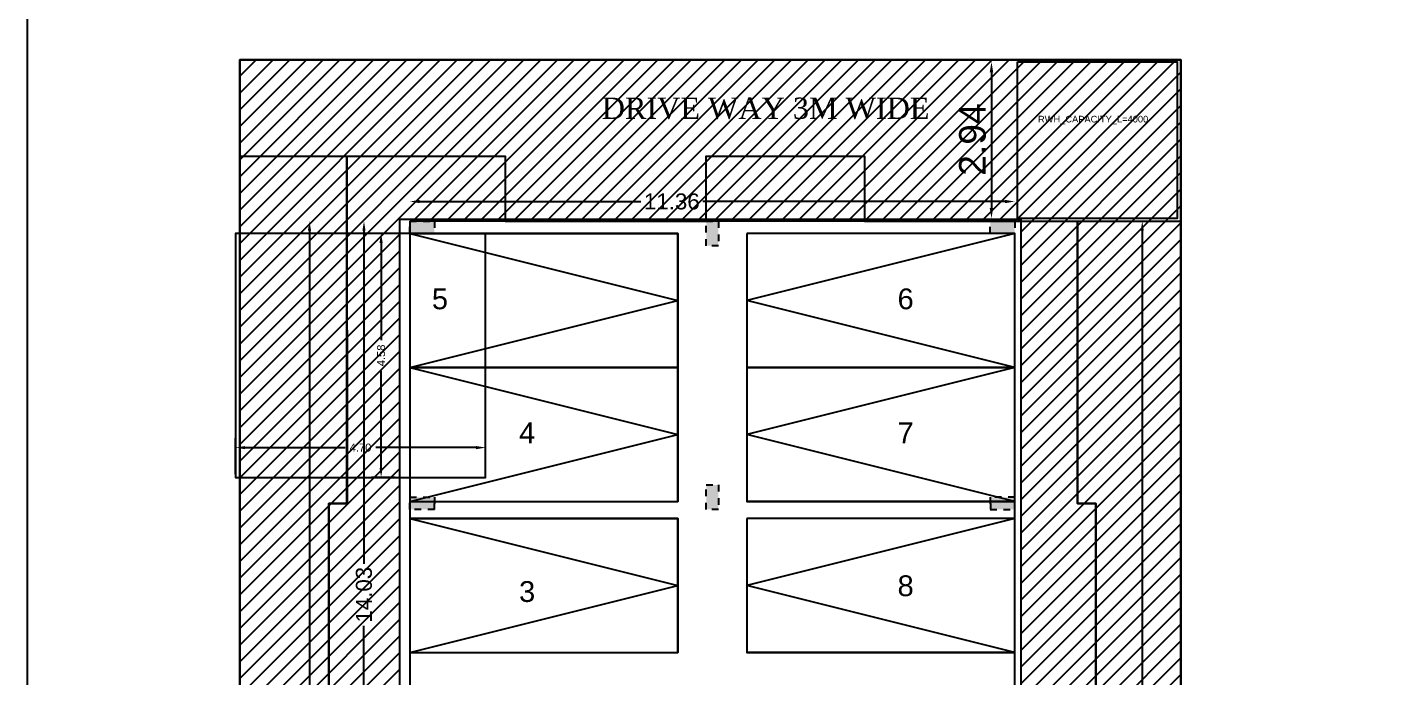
# Model space of a CAD drawing. Header units: metres. Extents: x 8742 to 14639, y -4028 to 1902.
# Drawn here: x 8742.46 to 8767.86, y 1864.69 to 1876.9 of the extents above; entities that cross this region are included whole.
import ezdxf

# ---------------------------------------------------------------- set-up
doc = ezdxf.new("R2010")
doc.units = ezdxf.units.M
doc.linetypes.add('Dash', pattern=[0.25, 0.125, -0.125])
for name, color, linetype in [('ANGULAR_PARKING_SLOT_1', 6, 'Continuous'), ('AS_AT_SITE', 6, 'Continuous'), ('BLK_1_COVERED_AREA', 140, 'Continuous'), ('BLK_1_LVL_0_BLDG_FOOT_PRINT', 1, 'Continuous'), ('BLK_1_LVL_0_REAR_SETBACK', 11, 'Continuous'), ('BLK_1_LVL_0_SIDE_SETBACK1', 171, 'Continuous'), ('BLK_1_LVL_0_SIDE_SETBACK2', 102, 'Continuous'), ('DRIVE_WAY', 254, 'Continuous'), ('FMB_OR_PLR', 70, 'Continuous'), ('PER_AISLE_WIDTH', 8, 'Continuous'), ('PLOT_BOUNDARY', 70, 'Continuous'), ('RWH', 130, 'Continuous'), ('SUPER_IMPOSED', 5, 'Continuous')]:
    doc.layers.add(name, color=color, linetype=linetype)
doc.styles.add('Arial_1', font='arial.ttf', dxfattribs={"height": 15.367702})
doc.styles.add('Arial_B_1', font='times.ttf', dxfattribs={"height": 0.5})
doc.styles.get("Standard").update_dxf_attribs({"font": 'arial.ttf'})
doc.dimstyles.new('ISO-25', dxfattribs={"dimtxt": 0.23, "dimasz": 0.15, "dimexe": 1.25, "dimexo": 0.625, "dimgap": 0.1, "dimtad": 1, "dimdsep": 46, "dimtxsty": 'Standard', "dimcen": 0, "dimse1": 1, "dimse2": 1, "dimadec": 0, "dimazin": 0, "dimtfac": 1, "dimtmove": 0, "dimatfit": 3, "dimfxl": 0, "dimarcsym": 0})
doc.dimstyles.get("Standard").update_dxf_attribs({"dimtxt": 0.15, "dimasz": 0.18, "dimexe": 0.18, "dimexo": 0.0625, "dimgap": 0.09, "dimtad": 0, "dimzin": 0, "dimdsep": 46, "dimtxsty": 'Standard', "dimcen": 0.09, "dimadec": 0, "dimazin": 0, "dimtfac": 1, "dimtofl": 0, "dimtmove": 0, "dimatfit": 3, "dimfxl": 0, "dimtolj": 1, "dimtzin": 0, "dimarcsym": 0})
doc.dimstyles.new('STANDARD$0', dxfattribs={"dimscale": 0, "dimtxt": 9, "dimasz": 2, "dimexe": 2, "dimexo": 1, "dimgap": 0.5, "dimtad": 1, "dimdec": 1, "dimzin": 0, "dimdsep": 46, "dimlunit": 4, "dimtxsty": 'Standard', "dimblk1": 'ARCHTICK', "dimblk2": 'ARCHTICK', "dimsah": 1, "dimcen": 0, "dimdle": 1.5, "dimclrd": 1, "dimclre": 1, "dimclrt": 4, "dimadec": 0, "dimazin": 0, "dimtfac": 0.3, "dimtdec": 1, "dimtix": 1, "dimtmove": 0, "dimatfit": 3, "dimldrblk": 'ARCHTICK', "dimfxl": 0, "dimfrac": 2, "dimtolj": 1, "dimtzin": 0, "dimarcsym": 0})

# ---------------------------------------------------------------- blocks, each defined once
blk = doc.blocks.new('*D279')
at = {"layer": 'Defpoints', "color": 0, "lineweight": -2, "ltscale": 0.04}
for p, q in [((8748.786, 1873.07), (8748.786, 1866.816)), ((8748.786, 1859.397), (8748.786, 1865.652))]:
    blk.add_line(p, q, dxfattribs=at)
at = {"layer": 'Defpoints', "color": 0, "ltscale": 0.04}
for p in [(8748.786, 1873.25), (8749.392, 1873.25), (8749.392, 1859.217)]:
    blk.add_point(p, dxfattribs=at)
for points in [[(8748.756, 1873.07), (8748.816, 1873.07), (8748.786, 1873.25)], [(8748.756, 1859.397), (8748.816, 1859.397), (8748.786, 1859.217)]]:
    blk.add_solid(points, dxfattribs=at)
at = {"layer": 'Defpoints', "color": 0, "ltscale": 0.04, "insert": (8748.786, 1866.234), "char_height": 0.3, "attachment_point": 5, "rotation": 90}
blk.add_mtext('\\A1;14.03', dxfattribs=at)
blk = doc.blocks.new('*D281')
at = {"layer": 'Defpoints', "color": 0, "lineweight": -2, "ltscale": 0.04}
for p, q in [((8763.409, 1873.07), (8763.409, 1858.564)), ((8763.409, 1842.923), (8763.409, 1857.429))]:
    blk.add_line(p, q, dxfattribs=at)
at = {"layer": 'Defpoints', "color": 0, "ltscale": 0.04}
for p in [(8762.195, 1873.25), (8763.409, 1873.25), (8761.013, 1842.743)]:
    blk.add_point(p, dxfattribs=at)
for points in [[(8763.379, 1873.07), (8763.439, 1873.07), (8763.409, 1873.25)], [(8763.379, 1842.923), (8763.439, 1842.923), (8763.409, 1842.743)]]:
    blk.add_solid(points, dxfattribs=at)
at = {"layer": 'Defpoints', "color": 0, "ltscale": 0.04, "insert": (8763.409, 1857.996), "char_height": 0.3, "attachment_point": 5, "rotation": 90}
blk.add_mtext('\\A1;30.51', dxfattribs=at)
blk = doc.blocks.new('*D282')
at = {"layer": 'Defpoints', "color": 0, "lineweight": -2, "ltscale": 0.04}
for p, q in [((8749.83, 1873.62), (8753.988, 1873.62)), ((8760.833, 1873.62), (8755.152, 1873.62))]:
    blk.add_line(p, q, dxfattribs=at)
at = {"layer": 'Defpoints', "color": 0, "ltscale": 0.04}
for p in [(8749.65, 1873.62), (8749.65, 1873.251), (8761.013, 1873.25)]:
    blk.add_point(p, dxfattribs=at)
for points in [[(8749.83, 1873.65), (8749.83, 1873.59), (8749.65, 1873.62)], [(8760.833, 1873.65), (8760.833, 1873.59), (8761.013, 1873.62)]]:
    blk.add_solid(points, dxfattribs=at)
at = {"layer": 'Defpoints', "color": 0, "ltscale": 0.04, "insert": (8754.57, 1873.62), "char_height": 0.3, "attachment_point": 5}
blk.add_mtext('\\A1;11.36', dxfattribs=at)
blk = doc.blocks.new('*D304')
at = {"layer": 'Defpoints', "color": 0, "lineweight": -2, "ltscale": 0.04}
for p, q in [((8747.762, 1873.071), (8747.762, 1858.565)), ((8747.762, 1842.924), (8747.762, 1857.43))]:
    blk.add_line(p, q, dxfattribs=at)
at = {"layer": 'Defpoints', "color": 0, "ltscale": 0.04}
for p in [(8749.65, 1873.251), (8747.762, 1842.744), (8749.65, 1842.744)]:
    blk.add_point(p, dxfattribs=at)
for points in [[(8747.732, 1873.071), (8747.792, 1873.071), (8747.762, 1873.251)], [(8747.732, 1842.924), (8747.792, 1842.924), (8747.762, 1842.744)]]:
    blk.add_solid(points, dxfattribs=at)
at = {"layer": 'Defpoints', "color": 0, "ltscale": 0.04, "insert": (8747.762, 1857.997), "char_height": 0.3, "attachment_point": 5, "rotation": 90}
blk.add_mtext('\\A1;30.51', dxfattribs=at)
blk = doc.blocks.new('*D337')
at = {"layer": 'Defpoints', "color": 0}
for p in [(8749.433, 1873.021), (8749.108, 1868.437), (8749.433, 1868.437)]:
    blk.add_point(p, dxfattribs=at)
at = {"layer": 'PER_AISLE_WIDTH', "color": 0, "lineweight": -2}
for p, q in [((8749.371, 1873.021), (8748.928, 1873.021)), ((8749.108, 1872.841), (8749.108, 1871.017)), ((8749.108, 1868.617), (8749.108, 1870.441)), ((8749.371, 1868.437), (8748.928, 1868.437))]:
    blk.add_line(p, q, dxfattribs=at)
at = {"layer": 'PER_AISLE_WIDTH', "color": 0}
for points in [[(8749.078, 1872.841), (8749.138, 1872.841), (8749.108, 1873.021)], [(8749.078, 1868.617), (8749.138, 1868.617), (8749.108, 1868.437)]]:
    blk.add_solid(points, dxfattribs=at)
at = {"layer": 'PER_AISLE_WIDTH', "color": 0, "insert": (8749.108, 1870.729), "char_height": 0.15, "attachment_point": 5, "rotation": 90}
blk.add_mtext('\\A1;4.58', dxfattribs=at)
blk = doc.blocks.new('*D338')
at = {"layer": 'Defpoints', "color": 0}
for p in [(8751.071, 1868.997), (8746.371, 1868.437), (8751.071, 1868.437)]:
    blk.add_point(p, dxfattribs=at)
at = {"layer": 'PER_AISLE_WIDTH', "color": 0, "lineweight": -2}
for p, q in [((8746.371, 1868.5), (8746.371, 1869.177)), ((8751.071, 1868.5), (8751.071, 1869.177)), ((8746.551, 1868.997), (8748.433, 1868.997)), ((8750.891, 1868.997), (8749.008, 1868.997))]:
    blk.add_line(p, q, dxfattribs=at)
at = {"layer": 'PER_AISLE_WIDTH', "color": 0}
for points in [[(8746.551, 1869.027), (8746.551, 1868.967), (8746.371, 1868.997)], [(8750.891, 1869.027), (8750.891, 1868.967), (8751.071, 1868.997)]]:
    blk.add_solid(points, dxfattribs=at)
at = {"layer": 'PER_AISLE_WIDTH', "color": 0, "insert": (8748.721, 1868.997), "char_height": 0.15, "attachment_point": 5}
blk.add_mtext('\\A1;4.70', dxfattribs=at)
blk = doc.blocks.new('*D334')
at = {"layer": 'Defpoints', "color": 0}
for p in [(8761.064, 1876.244), (8760.576, 1873.3), (8761.132, 1873.3)]:
    blk.add_point(p, dxfattribs=at)
at = {"layer": 'RWH', "color": 0, "lineweight": -2}
blk.add_line((8760.576, 1876.044), (8760.576, 1873.5), dxfattribs=at)
at = {"layer": 'RWH', "color": 0}
for points in [[(8760.543, 1876.044), (8760.61, 1876.044), (8760.576, 1876.244)], [(8760.543, 1873.5), (8760.61, 1873.5), (8760.576, 1873.3)]]:
    blk.add_solid(points, dxfattribs=at)
at = {"layer": 'RWH', "color": 0, "insert": (8760.221, 1874.784), "char_height": 0.5, "attachment_point": 5, "rotation": 90}
blk.add_mtext('2.94', dxfattribs=at)

msp = doc.modelspace()

# ---------------------------------------------------------------- hatches: boundary and pattern name
h = msp.add_hatch()
h.set_pattern_fill('ANSI31', color=32, scale=0.07)
h.paths.add_polyline_path([(8746.452, 1839.693), (8746.452, 1876.283), (8764.132, 1876.283), (8764.132, 1839.693), (8761.132, 1839.693), (8761.132, 1873.283), (8749.452, 1873.283), (8749.45, 1839.693)])
at = {"linetype": 'Dash'}
h = msp.add_hatch(color=1, dxfattribs=at)
h.dxf.hatch_style = 1
h.paths.add_polyline_path([(8750.11, 1873.021), (8750.11, 1873.251), (8749.65, 1873.251), (8749.65, 1873.021)])
h = msp.add_hatch(color=1, dxfattribs=at)
h.dxf.hatch_style = 1
h.paths.add_polyline_path([(8755.447, 1873.25), (8755.217, 1873.25), (8755.217, 1872.79), (8755.447, 1872.79)])
h = msp.add_hatch(color=1, dxfattribs=at)
h.dxf.hatch_style = 1
h.paths.add_polyline_path([(8761.013, 1873.021), (8761.013, 1873.251), (8760.553, 1873.251), (8760.553, 1873.021)])
h = msp.add_hatch(color=1, dxfattribs=at)
h.dxf.hatch_style = 1
h.paths.add_polyline_path([(8750.11, 1867.835), (8750.11, 1868.065), (8749.65, 1868.065), (8749.65, 1867.835)])
h = msp.add_hatch(color=1, dxfattribs=at)
h.dxf.hatch_style = 1
h.paths.add_polyline_path([(8755.447, 1868.295), (8755.217, 1868.295), (8755.217, 1867.835), (8755.447, 1867.835)])
h = msp.add_hatch(color=1, dxfattribs=at)
h.dxf.hatch_style = 1
h.paths.add_polyline_path([(8761.014, 1867.835), (8761.014, 1868.065), (8760.554, 1868.065), (8760.554, 1867.835)])

# ---------------------------------------------------------------- linework, layer by layer
for p, q in [((8749.65, 1873.25), (8749.65, 1867.95)), ((8761.033, 1873.25), (8749.65, 1873.25)), ((8749.65, 1873.25), (8749.65, 1842.756)), ((8755.217, 1873.25), (8750.107, 1873.25)), ((8761.013, 1873.25), (8755.217, 1873.25)), ((8761.013, 1873.25), (8762.195, 1873.25)), ((8749.65, 1873.021), (8754.683, 1873.021)), ((8749.65, 1873.021), (8754.683, 1871.763)), ((8754.683, 1873.021), (8754.683, 1870.505)), ((8761.013, 1873.021), (8755.98, 1873.021)), ((8755.98, 1873.021), (8755.98, 1870.505)), ((8761.013, 1873.021), (8755.98, 1871.763)), ((8761.013, 1867.95), (8761.013, 1873.021)), ((8749.65, 1870.505), (8754.683, 1871.763)), ((8761.013, 1870.505), (8755.98, 1871.763)), ((8749.65, 1870.505), (8754.683, 1870.505)), ((8749.65, 1870.505), (8754.683, 1869.246)), ((8754.683, 1870.505), (8754.683, 1867.988)), ((8761.013, 1870.505), (8755.98, 1870.505)), ((8755.98, 1870.505), (8755.98, 1867.988)), ((8761.013, 1870.505), (8755.98, 1869.246)), ((8749.65, 1867.988), (8754.683, 1869.246)), ((8761.013, 1867.988), (8755.98, 1869.246)), ((8749.65, 1867.988), (8749.65, 1864.48)), ((8749.65, 1867.988), (8754.683, 1867.988)), ((8750.107, 1867.95), (8750.107, 1867.835)), ((8761.013, 1867.988), (8755.98, 1867.988)), ((8760.556, 1867.949), (8760.556, 1867.835)), ((8761.013, 1864.48), (8761.013, 1867.988)), ((8749.65, 1867.664), (8754.683, 1867.664)), ((8749.65, 1867.664), (8754.683, 1866.405)), ((8754.683, 1867.664), (8754.683, 1865.147)), ((8761.013, 1867.664), (8755.98, 1867.664)), ((8755.98, 1867.664), (8755.98, 1865.147)), ((8761.013, 1867.664), (8755.98, 1866.405)), ((8749.65, 1865.147), (8754.683, 1866.405)), ((8761.013, 1865.147), (8755.98, 1866.405)), ((8749.65, 1865.147), (8754.683, 1865.147)), ((8761.013, 1865.147), (8755.98, 1865.147))]:
    msp.add_line(p, q)
for points in [[(8834.284, 1902.05), (8742.455, 1902.054), (8742.455, 1829.923), (8834.287, 1829.927)], [(8746.452, 1839.693), (8746.452, 1876.283), (8764.132, 1876.283), (8764.132, 1839.693), (8761.132, 1839.693), (8761.132, 1873.283), (8749.452, 1873.283), (8749.45, 1839.693)], [(8761.064, 1876.244), (8764.064, 1876.244), (8764.064, 1873.3), (8761.064, 1873.3), (8761.064, 1876.244)], [(8749.65, 1873.021), (8749.65, 1870.505), (8754.683, 1870.505), (8754.683, 1873.021)], [(8755.98, 1873.021), (8755.98, 1870.505), (8761.013, 1870.505), (8761.013, 1873.021)], [(8749.65, 1870.505), (8749.65, 1867.988), (8754.683, 1867.988), (8754.683, 1870.505)], [(8755.98, 1870.505), (8755.98, 1867.988), (8761.013, 1867.988), (8761.013, 1870.505)], [(8749.65, 1867.664), (8749.65, 1865.147), (8754.683, 1865.147), (8754.683, 1867.664)], [(8755.98, 1867.664), (8755.98, 1865.147), (8761.013, 1865.147), (8761.013, 1867.664)]]:
    msp.add_lwpolyline(points, close=True)
at = {"color": 116}
msp.add_lwpolyline([(8746.452, 1839.693), (8764.132, 1839.693), (8764.132, 1876.283), (8746.452, 1876.283)], close=True, dxfattribs=at)
at = {"layer": 'ANGULAR_PARKING_SLOT_1'}
for points in [[(8749.65, 1873.021), (8749.65, 1870.504), (8754.683, 1870.504), (8754.683, 1873.021)], [(8755.98, 1873.021), (8755.98, 1870.504), (8761.013, 1870.504), (8761.013, 1873.021)], [(8749.65, 1870.504), (8749.65, 1867.987), (8754.683, 1867.987), (8754.683, 1870.504)], [(8755.98, 1870.504), (8755.98, 1867.987), (8761.013, 1867.987), (8761.013, 1870.504)], [(8749.65, 1867.663), (8749.65, 1865.146), (8754.683, 1865.146), (8754.683, 1867.663)], [(8755.98, 1867.663), (8755.98, 1865.146), (8761.013, 1865.146), (8761.013, 1867.663)]]:
    msp.add_lwpolyline(points, close=True, dxfattribs=at)
at = {"layer": 'AS_AT_SITE'}
msp.add_lwpolyline([(8746.452, 1839.693), (8764.132, 1839.693), (8764.132, 1876.283), (8746.452, 1876.283)], close=True, dxfattribs=at)
at = {"layer": 'BLK_1_COVERED_AREA'}
msp.add_lwpolyline([(8748.124, 1864.479), (8748.124, 1867.949), (8748.468, 1867.949), (8748.467, 1874.47), (8751.442, 1874.47), (8751.442, 1873.25), (8755.217, 1873.25), (8755.217, 1874.47), (8758.191, 1874.47), (8758.191, 1873.25), (8762.195, 1873.25), (8762.195, 1867.949), (8762.539, 1867.949), (8762.539, 1864.479)], dxfattribs=at)
at = {"layer": 'BLK_1_LVL_0_BLDG_FOOT_PRINT', "color": 1}
msp.add_lwpolyline([(8748.124, 1864.479), (8748.124, 1867.949), (8748.467, 1867.949), (8748.467, 1874.47), (8751.442, 1874.47), (8751.442, 1873.25), (8755.217, 1873.25), (8755.217, 1874.47), (8758.191, 1874.47), (8758.191, 1873.25), (8762.195, 1873.25), (8762.195, 1867.949), (8762.539, 1867.949), (8762.539, 1864.479)], dxfattribs=at)
at = {"layer": 'BLK_1_LVL_0_REAR_SETBACK'}
msp.add_lwpolyline([(8746.452, 1874.47), (8748.467, 1874.47), (8751.442, 1874.47), (8751.442, 1873.25), (8755.217, 1873.25), (8755.217, 1874.47), (8758.191, 1874.47), (8758.191, 1873.25), (8762.195, 1873.25), (8764.132, 1873.25), (8764.132, 1876.283), (8746.452, 1876.283)], close=True, dxfattribs=at)
at = {"layer": 'BLK_1_LVL_0_SIDE_SETBACK1'}
msp.add_lwpolyline([(8746.452, 1874.47), (8748.467, 1874.47), (8748.468, 1867.949), (8748.124, 1867.949), (8748.124, 1864.479), (8748.467, 1864.479), (8748.467, 1859.217), (8749.65, 1859.217), (8749.65, 1856.776), (8748.467, 1856.776), (8748.467, 1851.514), (8748.124, 1851.514), (8748.124, 1848.044), (8748.467, 1848.044), (8748.467, 1842.743), (8746.452, 1842.743)], close=True, dxfattribs=at)
at = {"layer": 'BLK_1_LVL_0_SIDE_SETBACK2'}
msp.add_lwpolyline([(8764.132, 1841.523), (8762.195, 1841.523), (8762.195, 1848.044), (8762.539, 1848.044), (8762.539, 1851.514), (8762.195, 1851.514), (8762.195, 1856.776), (8761.014, 1856.776), (8761.017, 1859.217), (8762.195, 1859.217), (8762.195, 1864.479), (8762.539, 1864.479), (8762.539, 1867.949), (8762.195, 1867.949), (8762.195, 1873.25), (8764.132, 1873.25)], close=True, dxfattribs=at)
at = {"layer": 'Defpoints', "color": 5, "linetype": 'Dash'}
for points in [[(8750.11, 1873.251), (8750.11, 1873.021), (8749.65, 1873.021), (8749.65, 1873.251), (8750.11, 1873.251)], [(8755.217, 1873.25), (8755.447, 1873.25), (8755.447, 1872.79), (8755.217, 1872.79), (8755.217, 1873.25)], [(8761.013, 1873.251), (8761.013, 1873.021), (8760.553, 1873.021), (8760.553, 1873.251), (8761.013, 1873.251)], [(8750.11, 1868.065), (8750.11, 1867.835), (8749.65, 1867.835), (8749.65, 1868.065), (8750.11, 1868.065)], [(8755.217, 1868.295), (8755.447, 1868.295), (8755.447, 1867.835), (8755.217, 1867.835), (8755.217, 1868.295)], [(8760.554, 1868.065), (8760.554, 1867.835), (8761.014, 1867.835), (8761.014, 1868.065), (8760.554, 1868.065)]]:
    msp.add_lwpolyline(points, dxfattribs=at)
at = {"layer": 'DRIVE_WAY'}
msp.add_lwpolyline([(8746.452, 1839.693), (8746.452, 1876.283), (8764.132, 1876.283), (8764.132, 1839.693), (8761.132, 1839.693), (8761.132, 1873.283), (8749.452, 1873.283), (8749.45, 1839.693)], close=True, dxfattribs=at)
at = {"layer": 'FMB_OR_PLR', "color": 70}
msp.add_lwpolyline([(8746.452, 1839.693), (8764.132, 1839.693), (8764.132, 1876.283), (8746.452, 1876.283)], close=True, dxfattribs=at)
at = {"layer": 'PER_AISLE_WIDTH'}
msp.add_lwpolyline([(8751.071, 1873.021), (8746.371, 1873.021), (8746.371, 1868.437), (8751.071, 1868.437)], close=True, dxfattribs=at)
at = {"layer": 'PLOT_BOUNDARY', "color": 70}
msp.add_lwpolyline([(8746.452, 1839.693), (8764.132, 1839.693), (8764.132, 1876.283), (8746.452, 1876.283)], close=True, dxfattribs=at)
at = {"layer": 'RWH'}
msp.add_lwpolyline([(8761.064, 1876.244), (8764.064, 1876.244), (8764.064, 1873.3), (8761.064, 1873.3), (8761.064, 1876.244)], close=True, dxfattribs=at)
at = {"layer": 'SUPER_IMPOSED', "color": 5}
msp.add_lwpolyline([(8746.452, 1839.693), (8764.132, 1839.693), (8764.132, 1876.283), (8746.452, 1876.283)], close=True, dxfattribs=at)

# ---------------------------------------------------------------- texts
at = {"line_spacing_factor": 0.938532}
for s, insert, char_height, width, attachment_point, style in [('DRIVE WAY 3M WIDE', (8753.254, 1875.572), 0.4, 8.56617, 1, 'Arial_B_1'), (' 5', (8749.91, 1871.987), 0.3907, 0.5434, 1, 'Arial_1'), (' 6', (8759.115, 1871.987), 0.3907, 0.5434, 3, 'Arial_1'), (' 4', (8751.548, 1869.47), 0.3907, 0.5434, 1, 'Arial_1'), (' 7', (8759.115, 1869.47), 0.3907, 0.5434, 3, 'Arial_1'), (' 8', (8759.115, 1866.597), 0.3907, 0.5434, 3, 'Arial_1'), (' 3', (8751.548, 1866.489), 0.3907, 0.5434, 1, 'Arial_1')]:
    msp.add_mtext(s, dxfattribs=dict(at, insert=insert, char_height=char_height, width=width, attachment_point=attachment_point, style=style))
at = {"layer": 'RWH', "insert": (8761.45, 1875.23), "char_height": 0.125, "attachment_point": 1}
msp.add_mtext_dynamic_manual_height_columns('RWH_CAPACITY_L=4000', width=5.87638, gutter_width=12.5, heights=[0], dxfattribs=at)

# ---------------------------------------------------------------- dimensions: what is measured, and where the dimension line sits
at = {"layer": 'Defpoints', "ltscale": 0.04}
dim = msp.add_linear_dim(base=(8749.65, 1873.62), p1=(8761.013, 1873.25), p2=(8749.65, 1873.251), dimstyle='STANDARD$0', override={"dimscale": 1, "dimtxt": 0.3, "dimasz": 0.18, "dimexe": 0.18, "dimexo": 0.0625, "dimgap": 0.09, "dimtad": 0, "dimdec": 2, "dimlunit": 2, "dimsah": 0, "dimcen": 0.09, "dimdle": 0, "dimse1": 1, "dimse2": 1, "dimclrd": 0, "dimclre": 0, "dimclrt": 0, "dimtfac": 1, "dimtdec": 2, "dimtix": 0, "dimtofl": 0, "dimtmove": 2, "dimfrac": 0}, dxfattribs=at)
dim.commit()
dim.dimension.update_dxf_attribs({"geometry": '*D282', "text_midpoint": (8754.57, 1873.62), "dimtype": 160})
for base, p1, p2, picture, middle in [((8747.762, 1842.744), (8749.65, 1873.251), (8749.65, 1842.744), '*D304', (8747.762, 1857.997)), ((8748.786, 1873.25), (8749.392, 1859.217), (8749.392, 1873.25), '*D279', (8748.786, 1866.234)), ((8763.409, 1873.25), (8761.013, 1842.743), (8762.195, 1873.25), '*D281', (8763.409, 1857.996))]:
    dim = msp.add_linear_dim(base=base, p1=p1, p2=p2, angle=90, dimstyle='STANDARD$0', override={"dimscale": 1, "dimtxt": 0.3, "dimasz": 0.18, "dimexe": 0.18, "dimexo": 0.0625, "dimgap": 0.09, "dimtad": 0, "dimdec": 2, "dimlunit": 2, "dimsah": 0, "dimcen": 0.09, "dimdle": 0, "dimse1": 1, "dimse2": 1, "dimclrd": 0, "dimclre": 0, "dimclrt": 0, "dimtfac": 1, "dimtdec": 2, "dimtix": 0, "dimtofl": 0, "dimfrac": 0}, dxfattribs=at)
    dim.commit()
    dim.dimension.update_dxf_attribs({"geometry": picture, "text_midpoint": middle})
at = {"layer": 'PER_AISLE_WIDTH'}
dim = msp.add_linear_dim(base=(8749.108, 1868.437), p1=(8749.433, 1873.021), p2=(8749.433, 1868.437), angle=270, dimstyle='Standard', dxfattribs=at)
dim.commit()
dim.dimension.update_dxf_attribs({"geometry": '*D337', "text_midpoint": (8749.108, 1870.729), "dimtype": 161})
dim = msp.add_aligned_dim(p1=(8746.371, 1868.437), p2=(8751.071, 1868.437), distance=0.56, dimstyle='Standard', dxfattribs=at)
dim.commit()
dim.dimension.update_dxf_attribs({"geometry": '*D338', "text_midpoint": (8748.721, 1868.997)})
at = {"layer": 'RWH'}
dim = msp.add_linear_dim(base=(8760.576, 1873.3), p1=(8761.064, 1876.244), p2=(8761.132, 1873.3), angle=90, dimstyle='ISO-25', override={"dimtxt": 0.5, "dimasz": 0.2, "dimsah": 1, "dimse1": 1, "dimse2": 1}, dxfattribs=at)
dim.commit()
dim.dimension.update_dxf_attribs({"geometry": '*D334', "text_midpoint": (8760.576, 1874.784), "dimtype": 160})

doc.saveas('drawing.dxf')
